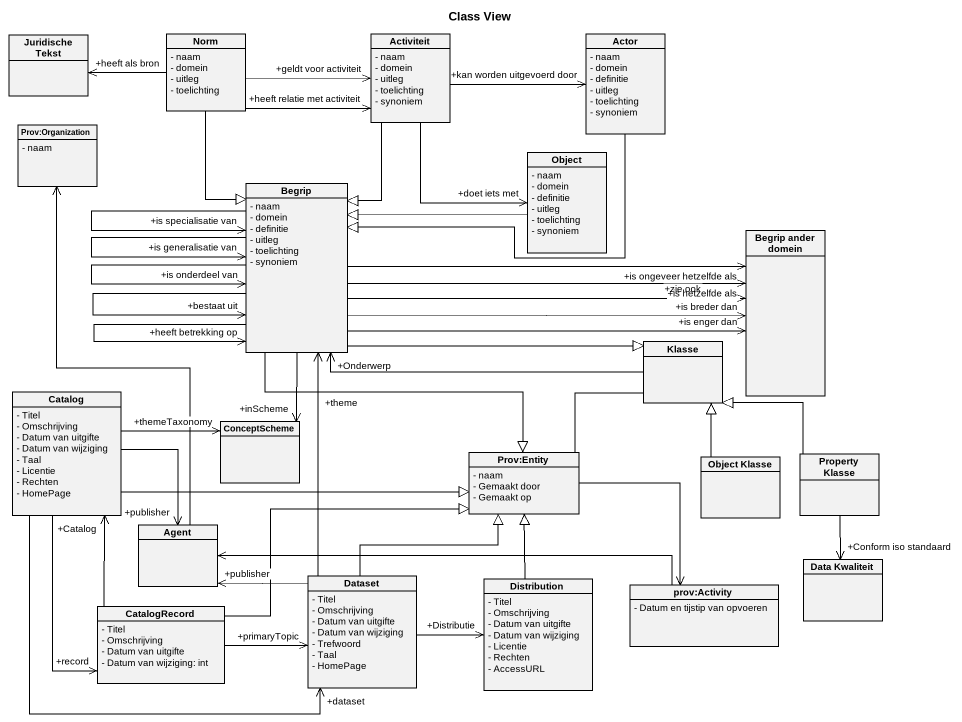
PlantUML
@startuml
title Class View
hide circle
hide empty members
skinparam classAttributeIconSize 0
class "Juridische Tekst" as Juridische_Tekst
class Norm {
  - naam
  - domein
  - uitleg
  - toelichting
}
class Activiteit {
  - naam
  - domein
  - uitleg
  - toelichting
  - synoniem
}
class "Actor" as Actor_ {
  - naam
  - domein
  - definitie
  - uitleg
  - toelichting
  - synoniem
}
class "Prov:Organization" as Prov_Organization {
  - naam
}
class "Object" as Object_ {
  - naam
  - domein
  - definitie
  - uitleg
  - toelichting
  - synoniem
}
class Begrip {
  - naam
  - domein
  - definitie
  - uitleg
  - toelichting
  - synoniem
}
class "Begrip ander domein" as Begrip_ander_domein
class Klasse
class Catalog {
  - Titel
  - Omschrijving
  - Datum van uitgifte
  - Datum van wijziging
  - Taal
  - Licentie
  - Rechten
  - HomePage
}
class ConceptScheme
class "Prov:Entity" as Prov_Entity {
  - naam
  - Gemaakt door
  - Gemaakt op
}
class "Object Klasse" as Object_Klasse
class "Property Klasse" as Property_Klasse
class "Agent" as Agent_
class "Data Kwaliteit" as Data_Kwaliteit
class Dataset {
  - Titel
  - Omschrijving
  - Datum van uitgifte
  - Datum van wijziging
  - Trefwoord
  - Taal
  - HomePage
}
class Distribution {
  - Titel
  - Omschrijving
  - Datum van uitgifte
  - Datum van wijziging
  - Licentie
  - Rechten
  - AccessURL
}
class "prov:Activity" as prov_Activity {
  - Datum en tijstip van opvoeren
}
class CatalogRecord {
  - Titel
  - Omschrijving
  - Datum van uitgifte
  - Datum van wijziging: int
}
Norm -left-> "+heeft als bron" Juridische_Tekst
Norm -right-> "+geldt voor activiteit" Activiteit
Norm -right-> "+heeft relatie met activiteit" Activiteit
Norm --|> Begrip
Activiteit -right-> "+kan worden uitgevoerd door" Actor_
Activiteit --> "+doet iets met" Object_
Activiteit --|> Begrip
Actor_ -left-|> Begrip
Object_ -left-|> Begrip
Begrip --> "+heeft betrekking op" Begrip
Begrip --> "+is onderdeel van" Begrip
Begrip --> "+is generalisatie van" Begrip
Begrip --> "+bestaat uit" Begrip
Begrip --> "+is specialisatie van" Begrip
Begrip -right-> "+is breder dan" Begrip_ander_domein
Begrip -right-> "+is enger dan" Begrip_ander_domein
Begrip -right-> "+is ongeveer hetzelfde als" Begrip_ander_domein
Begrip -right-> "+is hetzelfde als" Begrip_ander_domein
Begrip -right-> "+zie ook" Begrip_ander_domein
Begrip -right-|> Klasse
Begrip --> "+inScheme" ConceptScheme
Begrip --|> Prov_Entity
Klasse -left-> "+Onderwerp" Begrip
Catalog -right-> "+themeTaxonomy" ConceptScheme
Catalog -right-|> Prov_Entity
Catalog --> "+publisher" Agent_
Catalog --> "+dataset" Dataset
Catalog --> "+record" CatalogRecord
Prov_Entity -up- Klasse
Object_Klasse -up-|> Klasse
Property_Klasse -up-|> Klasse
Property_Klasse --> "+Conform iso standaard" Data_Kwaliteit
Agent_ -up-> Prov_Organization
Dataset -up-> "+theme" Begrip
Dataset -up-|> Prov_Entity
Dataset -left-> "+publisher" Agent_
Dataset -right-> "+Distributie" Distribution
Distribution -up-|> Prov_Entity
prov_Activity <-up- Prov_Entity
prov_Activity -left-> Agent_
CatalogRecord -up-> "+Catalog" Catalog
CatalogRecord -right-|> Prov_Entity
CatalogRecord -right-> "+primaryTopic" Dataset
@enduml
